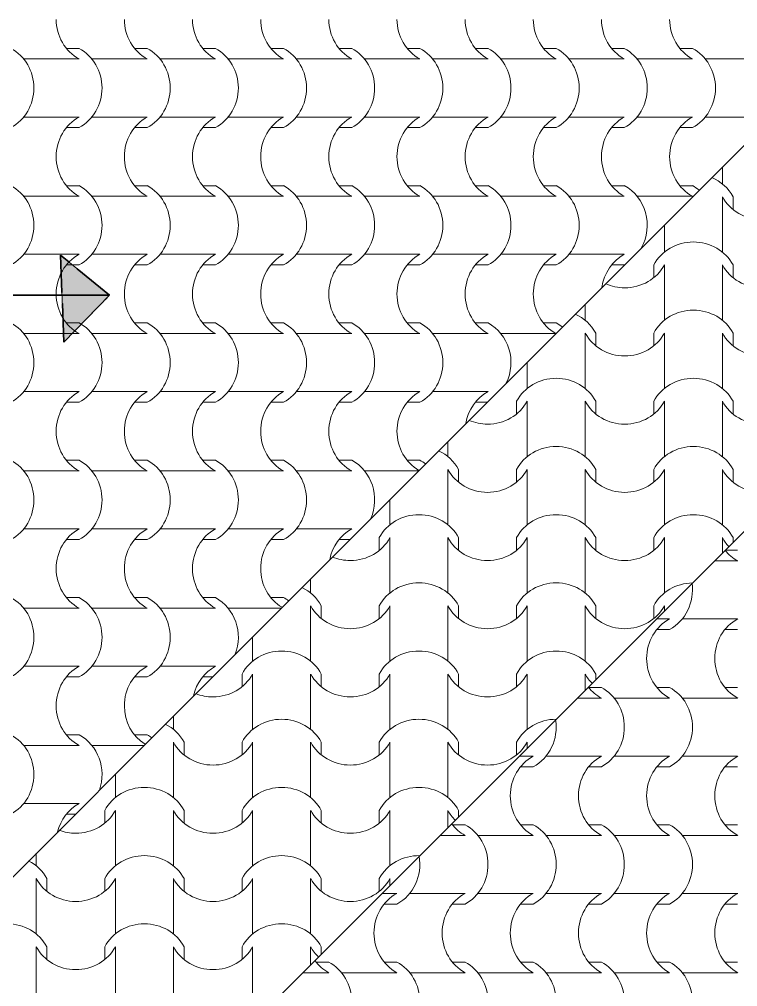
# Model space of a CAD drawing. Header units: millimetres. Extents: x -440 to 2671, y 0 to 297.
# Drawn here: x -151.83 to -122.05, y 174.66 to 214.74 of the extents above; entities that cross this region are included whole.
import ezdxf

# ---------------------------------------------------------------- set-up
doc = ezdxf.new("R2010")
doc.units = ezdxf.units.MM
doc.header["$MEASUREMENT"] = 0
doc.set_wipeout_variables(frame=1)
doc.linetypes.add('- Скирити линии', pattern=[2.45, 2, -0.45])
doc.linetypes.add('Wipeout_Contour', pattern=[1000, 0, -1000])
doc.layers.add('1', color=7, linetype='Continuous', lineweight=13, true_color=0x2b2b2b)
doc.layers.add('65', color=7, linetype='Continuous', lineweight=20, true_color=0x4e4e4e)
doc.layers.add('102', color=254, linetype='Continuous', lineweight=15)
doc.layers.add('41', color=7, linetype='Continuous', lineweight=35)

# ---------------------------------------------------------------- blocks, each defined once
blk = doc.blocks.new('*X45')
at = {"layer": '102', "color": 254, "linetype": 'Continuous', "lineweight": 15}
for p, q in [((290.308, 213.538), (290.835, 213.538)), ((293.133, 213.538), (293.66, 213.538)), ((295.959, 213.538), (296.485, 213.538)), ((298.784, 213.538), (299.311, 213.538)), ((301.609, 213.538), (302.136, 213.538)), ((304.435, 213.538), (304.962, 213.538)), ((307.26, 213.538), (307.787, 213.538)), ((310.086, 213.538), (310.612, 213.538)), ((312.911, 213.538), (313.438, 213.538)), ((315.736, 213.538), (316.263, 213.538)), ((288.543, 213.098), (289.689, 213.098)), ((289.689, 213.098), (290.835, 213.098)), ((291.368, 213.098), (292.514, 213.098)), ((292.514, 213.098), (293.66, 213.098)), ((294.194, 213.098), (295.34, 213.098)), ((295.34, 213.098), (296.485, 213.098)), ((297.019, 213.098), (298.165, 213.098)), ((298.165, 213.098), (299.311, 213.098)), ((299.845, 213.098), (300.99, 213.098)), ((300.99, 213.098), (302.136, 213.098)), ((302.67, 213.098), (303.816, 213.098)), ((303.816, 213.098), (304.962, 213.098)), ((305.495, 213.098), (306.641, 213.098)), ((306.641, 213.098), (307.787, 213.098)), ((308.321, 213.098), (309.467, 213.098)), ((309.467, 213.098), (310.612, 213.098)), ((311.146, 213.098), (312.292, 213.098)), ((312.292, 213.098), (313.438, 213.098)), ((313.972, 213.098), (315.117, 213.098)), ((315.117, 213.098), (316.263, 213.098)), ((316.797, 213.098), (317.943, 213.098)), ((317.943, 213.098), (319.089, 213.098)), ((288.543, 210.693), (289.689, 210.693)), ((289.689, 210.693), (290.835, 210.693)), ((291.368, 210.693), (292.514, 210.693)), ((292.514, 210.693), (293.66, 210.693)), ((294.194, 210.693), (295.34, 210.693)), ((295.34, 210.693), (296.485, 210.693)), ((297.019, 210.693), (298.165, 210.693)), ((298.165, 210.693), (299.311, 210.693)), ((299.845, 210.693), (300.99, 210.693)), ((300.99, 210.693), (302.136, 210.693)), ((302.67, 210.693), (303.816, 210.693)), ((303.816, 210.693), (304.962, 210.693)), ((305.495, 210.693), (306.641, 210.693)), ((306.641, 210.693), (307.787, 210.693)), ((308.321, 210.693), (309.467, 210.693)), ((309.467, 210.693), (310.612, 210.693)), ((311.146, 210.693), (312.292, 210.693)), ((312.292, 210.693), (313.438, 210.693)), ((313.972, 210.693), (315.117, 210.693)), ((315.117, 210.693), (316.263, 210.693)), ((316.797, 210.693), (317.943, 210.693)), ((317.943, 210.693), (319.089, 210.693)), ((290.308, 210.253), (290.835, 210.253)), ((293.133, 210.253), (293.66, 210.253)), ((295.959, 210.253), (296.485, 210.253)), ((298.784, 210.253), (299.311, 210.253)), ((301.609, 210.253), (302.136, 210.253)), ((304.435, 210.253), (304.962, 210.253)), ((307.26, 210.253), (307.787, 210.253)), ((310.086, 210.253), (310.612, 210.253)), ((312.911, 210.253), (313.438, 210.253)), ((315.736, 210.253), (316.263, 210.253)), ((290.308, 207.848), (290.835, 207.848)), ((293.133, 207.848), (293.66, 207.848)), ((295.959, 207.848), (296.485, 207.848)), ((298.784, 207.848), (299.311, 207.848)), ((301.609, 207.848), (302.136, 207.848)), ((304.435, 207.848), (304.962, 207.848)), ((307.26, 207.848), (307.787, 207.848)), ((310.086, 207.848), (310.612, 207.848)), ((312.911, 207.848), (313.438, 207.848)), ((315.736, 207.848), (316.263, 207.848)), ((288.543, 207.408), (289.689, 207.408)), ((289.689, 207.408), (290.835, 207.408)), ((291.368, 207.408), (292.514, 207.408)), ((292.514, 207.408), (293.66, 207.408)), ((294.194, 207.408), (295.34, 207.408)), ((295.34, 207.408), (296.485, 207.408)), ((297.019, 207.408), (298.165, 207.408)), ((298.165, 207.408), (299.311, 207.408)), ((299.845, 207.408), (300.99, 207.408)), ((300.99, 207.408), (302.136, 207.408)), ((302.67, 207.408), (303.816, 207.408)), ((303.816, 207.408), (304.962, 207.408)), ((305.495, 207.408), (306.641, 207.408)), ((306.641, 207.408), (307.787, 207.408)), ((308.321, 207.408), (309.467, 207.408)), ((309.467, 207.408), (310.612, 207.408)), ((311.146, 207.408), (312.292, 207.408)), ((312.292, 207.408), (313.438, 207.408)), ((313.972, 207.408), (315.117, 207.408)), ((315.117, 207.408), (316.263, 207.408)), ((288.543, 205.004), (289.689, 205.004)), ((289.689, 205.004), (290.835, 205.004)), ((291.368, 205.004), (292.514, 205.004)), ((292.514, 205.004), (293.66, 205.004)), ((294.194, 205.004), (295.34, 205.004)), ((295.34, 205.004), (296.485, 205.004)), ((297.019, 205.004), (298.165, 205.004)), ((298.165, 205.004), (299.311, 205.004)), ((299.845, 205.004), (300.99, 205.004)), ((300.99, 205.004), (302.136, 205.004)), ((302.67, 205.004), (303.816, 205.004)), ((303.816, 205.004), (304.962, 205.004)), ((305.495, 205.004), (306.641, 205.004)), ((306.641, 205.004), (307.787, 205.004)), ((308.321, 205.004), (309.467, 205.004)), ((309.467, 205.004), (310.612, 205.004)), ((311.146, 205.004), (312.292, 205.004)), ((312.292, 205.004), (313.438, 205.004)), ((290.308, 204.564), (290.835, 204.564)), ((293.133, 204.564), (293.66, 204.564)), ((295.959, 204.564), (296.485, 204.564)), ((298.784, 204.564), (299.311, 204.564)), ((301.609, 204.564), (302.136, 204.564)), ((304.435, 204.564), (304.962, 204.564)), ((307.26, 204.564), (307.787, 204.564)), ((310.086, 204.564), (310.612, 204.564)), ((312.911, 204.564), (313.437, 204.564)), ((290.308, 202.159), (290.835, 202.159)), ((293.133, 202.159), (293.66, 202.159)), ((295.959, 202.159), (296.485, 202.159)), ((298.784, 202.159), (299.311, 202.159)), ((301.609, 202.159), (302.136, 202.159)), ((304.435, 202.159), (304.962, 202.159)), ((307.26, 202.159), (307.787, 202.159)), ((310.086, 202.159), (310.612, 202.159)), ((288.543, 201.719), (289.689, 201.719)), ((289.689, 201.719), (290.835, 201.719)), ((291.368, 201.719), (292.514, 201.719)), ((292.514, 201.719), (293.66, 201.719)), ((294.194, 201.719), (295.34, 201.719)), ((295.34, 201.719), (296.485, 201.719)), ((297.019, 201.719), (298.165, 201.719)), ((298.165, 201.719), (299.311, 201.719)), ((299.845, 201.719), (300.99, 201.719)), ((300.99, 201.719), (302.136, 201.719)), ((302.67, 201.719), (303.816, 201.719)), ((303.816, 201.719), (304.962, 201.719)), ((305.495, 201.719), (306.641, 201.719)), ((306.641, 201.719), (307.787, 201.719)), ((308.321, 201.719), (309.467, 201.719)), ((309.467, 201.719), (310.592, 201.719)), ((288.543, 199.314), (289.689, 199.314)), ((289.689, 199.314), (290.835, 199.314)), ((291.368, 199.314), (292.514, 199.314)), ((292.514, 199.314), (293.66, 199.314)), ((294.194, 199.314), (295.34, 199.314)), ((295.34, 199.314), (296.485, 199.314)), ((297.019, 199.314), (298.165, 199.314)), ((298.165, 199.314), (299.311, 199.314)), ((299.845, 199.314), (300.99, 199.314)), ((300.99, 199.314), (302.136, 199.314)), ((302.67, 199.314), (303.816, 199.314)), ((303.816, 199.314), (304.962, 199.314)), ((305.495, 199.314), (306.641, 199.314)), ((306.641, 199.314), (307.787, 199.314)), ((290.308, 198.874), (290.835, 198.874)), ((293.133, 198.874), (293.66, 198.874)), ((295.959, 198.874), (296.485, 198.874)), ((298.784, 198.874), (299.311, 198.874)), ((301.609, 198.874), (302.136, 198.874)), ((304.435, 198.874), (304.962, 198.874)), ((307.26, 198.874), (307.747, 198.874)), ((290.308, 196.469), (290.835, 196.469)), ((293.133, 196.469), (293.66, 196.469)), ((295.959, 196.469), (296.485, 196.469)), ((298.784, 196.469), (299.311, 196.469)), ((301.609, 196.469), (302.136, 196.469)), ((304.435, 196.469), (304.962, 196.469)), ((288.543, 196.029), (289.689, 196.029)), ((289.689, 196.029), (290.835, 196.029)), ((291.368, 196.029), (292.514, 196.029)), ((292.514, 196.029), (293.66, 196.029)), ((294.194, 196.029), (295.34, 196.029)), ((295.34, 196.029), (296.485, 196.029)), ((297.019, 196.029), (298.165, 196.029)), ((298.165, 196.029), (299.311, 196.029)), ((299.845, 196.029), (300.99, 196.029)), ((300.99, 196.029), (302.136, 196.029)), ((302.67, 196.029), (303.816, 196.029)), ((303.816, 196.029), (304.903, 196.029)), ((288.543, 193.624), (289.689, 193.624)), ((289.689, 193.624), (290.835, 193.624)), ((291.368, 193.624), (292.514, 193.624)), ((292.514, 193.624), (293.66, 193.624)), ((294.194, 193.624), (295.34, 193.624)), ((295.34, 193.624), (296.485, 193.624)), ((297.019, 193.624), (298.165, 193.624)), ((298.165, 193.624), (299.311, 193.624)), ((299.845, 193.624), (300.99, 193.624)), ((300.99, 193.624), (302.136, 193.624)), ((290.308, 193.184), (290.835, 193.184)), ((293.133, 193.184), (293.66, 193.184)), ((295.959, 193.184), (296.485, 193.184)), ((298.784, 193.184), (299.311, 193.184)), ((301.609, 193.184), (302.058, 193.184)), ((290.308, 190.78), (290.835, 190.78)), ((293.133, 190.78), (293.66, 190.78)), ((295.959, 190.78), (296.485, 190.78)), ((298.784, 190.78), (299.311, 190.78)), ((288.543, 190.34), (289.689, 190.34)), ((289.689, 190.34), (290.835, 190.34)), ((291.368, 190.34), (292.514, 190.34)), ((292.514, 190.34), (293.66, 190.34)), ((294.194, 190.34), (295.34, 190.34)), ((295.34, 190.34), (296.485, 190.34)), ((297.019, 190.34), (298.165, 190.34)), ((298.165, 190.34), (299.213, 190.34)), ((288.543, 187.935), (289.689, 187.935)), ((289.689, 187.935), (290.835, 187.935)), ((291.368, 187.935), (292.514, 187.935)), ((292.514, 187.935), (293.66, 187.935)), ((294.194, 187.935), (295.34, 187.935)), ((295.34, 187.935), (296.485, 187.935)), ((290.308, 187.495), (290.835, 187.495)), ((293.133, 187.495), (293.66, 187.495)), ((295.959, 187.495), (296.368, 187.495)), ((290.308, 185.09), (290.835, 185.09)), ((293.133, 185.09), (293.66, 185.09)), ((288.543, 184.65), (289.689, 184.65)), ((289.689, 184.65), (290.835, 184.65)), ((291.368, 184.65), (292.514, 184.65)), ((292.514, 184.65), (293.523, 184.65)), ((288.543, 182.245), (289.689, 182.245)), ((289.689, 182.245), (290.835, 182.245)), ((290.308, 181.805), (290.679, 181.805))]:
    blk.add_line(p, q, dxfattribs=at)
for centre, major_axis, start_param, end_param in [((291.623, 214.746), (0, 1.849), 1.573772, 2.670554), ((294.449, 214.746), (0, 1.849), 1.573772, 2.670554), ((297.274, 214.746), (0, 1.849), 1.573772, 2.670554), ((300.1, 214.746), (0, 1.849), 1.573772, 2.670554), ((302.925, 214.746), (0, 1.849), 1.573772, 2.670554), ((305.75, 214.746), (0, 1.849), 1.573772, 2.670554), ((308.576, 214.746), (0, 1.849), 1.573772, 2.670554), ((311.401, 214.746), (0, 1.849), 1.573772, 2.670554), ((314.226, 214.746), (0, 1.849), 1.573772, 2.670554), ((317.052, 214.746), (0, 1.849), 1.573772, 2.670554), ((287.233, 211.896), (0, 1.839), 3.607672, 5.817106), ((290.058, 211.896), (0, 1.839), 3.607672, 5.817106), ((292.884, 211.896), (0, 1.839), 3.607672, 5.817106), ((295.709, 211.896), (0, 1.839), 3.607672, 5.817106), ((298.534, 211.896), (0, 1.839), 3.607672, 5.817106), ((301.36, 211.896), (0, 1.839), 3.607672, 5.817106), ((304.185, 211.896), (0, 1.839), 3.607672, 5.817106), ((307.011, 211.896), (0, 1.839), 3.607672, 5.817106), ((309.836, 211.896), (0, 1.839), 3.607672, 5.817106), ((312.661, 211.896), (0, 1.839), 3.607672, 5.817106), ((315.487, 211.896), (0, 1.839), 3.607672, 5.817106), ((291.623, 209.045), (0, 1.849), 0.471039, 1.56782), ((294.449, 209.045), (0, 1.849), 0.471039, 1.56782), ((297.274, 209.045), (0, 1.849), 0.471039, 1.56782), ((300.1, 209.045), (0, 1.849), 0.471039, 1.56782), ((302.925, 209.045), (0, 1.849), 0.471039, 1.56782), ((305.75, 209.045), (0, 1.849), 0.471039, 1.56782), ((308.576, 209.045), (0, 1.849), 0.471039, 1.56782), ((311.401, 209.045), (0, 1.849), 0.471039, 1.56782), ((314.226, 209.045), (0, 1.849), 0.471039, 1.56782), ((317.052, 209.045), (0, 1.849), 0.471039, 1.56782), ((291.623, 209.056), (0, 1.849), 1.573772, 2.670554), ((294.449, 209.056), (0, 1.849), 1.573772, 2.670554), ((297.274, 209.056), (0, 1.849), 1.573772, 2.670554), ((300.1, 209.056), (0, 1.849), 1.573772, 2.670554), ((302.925, 209.056), (0, 1.849), 1.573772, 2.670554), ((305.75, 209.056), (0, 1.849), 1.573772, 2.670554), ((308.576, 209.056), (0, 1.849), 1.573772, 2.670554), ((311.401, 209.056), (0, 1.849), 1.573772, 2.670554), ((314.226, 209.056), (0, 1.849), 1.573772, 2.670554), ((317.052, 209.056), (0, 1.849), 1.573772, 2.670554), ((287.233, 206.206), (0, 1.839), 3.607672, 5.817106), ((290.058, 206.206), (0, 1.839), 3.607672, 5.817106), ((292.884, 206.206), (0, 1.839), 3.607672, 5.817106), ((295.709, 206.206), (0, 1.839), 3.607672, 5.817106), ((298.534, 206.206), (0, 1.839), 3.607672, 5.817106), ((301.36, 206.206), (0, 1.839), 3.607672, 5.817106), ((304.185, 206.206), (0, 1.839), 3.607672, 5.817106), ((307.011, 206.206), (0, 1.839), 3.607672, 5.817106), ((309.836, 206.206), (0, 1.839), 3.607672, 5.817106), ((312.661, 206.206), (0, 1.839), 4.185178, 5.817106), ((315.487, 206.206), (0, 1.839), 5.628853, 5.817106), ((291.623, 203.356), (0, 1.849), 0.471039, 1.56782), ((294.449, 203.356), (0, 1.849), 0.471039, 1.56782), ((297.274, 203.356), (0, 1.849), 0.471039, 1.56782), ((300.1, 203.356), (0, 1.849), 0.471039, 1.56782), ((302.925, 203.356), (0, 1.849), 0.471039, 1.56782), ((305.75, 203.356), (0, 1.849), 0.471039, 1.56782), ((308.576, 203.356), (0, 1.849), 0.471039, 1.56782), ((311.401, 203.356), (0, 1.849), 0.471039, 1.56782), ((314.226, 203.356), (0, 1.849), 0.471039, 1.419155), ((291.623, 203.367), (0, 1.849), 1.573772, 2.670554), ((294.449, 203.367), (0, 1.849), 1.573772, 2.670554), ((297.274, 203.367), (0, 1.849), 1.573772, 2.670554), ((300.1, 203.367), (0, 1.849), 1.573772, 2.670554), ((302.925, 203.367), (0, 1.849), 1.573772, 2.670554), ((305.75, 203.367), (0, 1.849), 1.573772, 2.670554), ((308.576, 203.367), (0, 1.849), 1.573772, 2.670554), ((311.401, 203.367), (0, 1.849), 1.573772, 2.66213), ((287.233, 200.516), (0, 1.839), 3.607672, 5.817106), ((290.058, 200.516), (0, 1.839), 3.607672, 5.817106), ((292.884, 200.516), (0, 1.839), 3.607672, 5.817106), ((295.709, 200.516), (0, 1.839), 3.607672, 5.817106), ((298.534, 200.516), (0, 1.839), 3.607672, 5.817106), ((301.36, 200.516), (0, 1.839), 3.607672, 5.817106), ((304.185, 200.516), (0, 1.839), 3.607672, 5.817106), ((307.011, 200.516), (0, 1.839), 4.234965, 5.817106), ((309.836, 200.516), (0, 1.839), 5.644462, 5.817106), ((291.623, 197.666), (0, 1.849), 0.471039, 1.56782), ((294.449, 197.666), (0, 1.849), 0.471039, 1.56782), ((297.274, 197.666), (0, 1.849), 0.471039, 1.56782), ((300.1, 197.666), (0, 1.849), 0.471039, 1.56782), ((302.925, 197.666), (0, 1.849), 0.471039, 1.56782), ((305.75, 197.666), (0, 1.849), 0.471039, 1.56782), ((308.576, 197.666), (0, 1.849), 0.471039, 1.393957), ((291.623, 197.677), (0, 1.849), 1.573772, 2.670554), ((294.449, 197.677), (0, 1.849), 1.573772, 2.670554), ((297.274, 197.677), (0, 1.849), 1.573772, 2.670554), ((300.1, 197.677), (0, 1.849), 1.573772, 2.670554), ((302.925, 197.677), (0, 1.849), 1.573772, 2.670554), ((305.75, 197.677), (0, 1.849), 1.573772, 2.645969), ((287.233, 194.827), (0, 1.839), 3.607672, 5.817106), ((290.058, 194.827), (0, 1.839), 3.607672, 5.817106), ((292.884, 194.827), (0, 1.839), 3.607672, 5.817106), ((295.709, 194.827), (0, 1.839), 3.607672, 5.817106), ((298.534, 194.827), (0, 1.839), 3.607672, 5.817106), ((301.36, 194.827), (0, 1.839), 4.27854, 5.817106), ((304.185, 194.827), (0, 1.839), 5.660114, 5.817106), ((291.623, 191.977), (0, 1.849), 0.471039, 1.56782), ((294.449, 191.977), (0, 1.849), 0.471039, 1.56782), ((297.274, 191.977), (0, 1.849), 0.471039, 1.56782), ((300.1, 191.977), (0, 1.849), 0.471039, 1.56782), ((302.925, 191.977), (0, 1.849), 0.471039, 1.367875), ((291.623, 191.988), (0, 1.849), 1.573772, 2.670554), ((294.449, 191.988), (0, 1.849), 1.573772, 2.670554), ((297.274, 191.988), (0, 1.849), 1.573772, 2.670554), ((300.1, 191.988), (0, 1.849), 1.573772, 2.629895), ((287.233, 189.137), (0, 1.839), 3.607672, 5.817106), ((290.058, 189.137), (0, 1.839), 3.607672, 5.817106), ((292.884, 189.137), (0, 1.839), 3.607672, 5.817106), ((295.709, 189.137), (0, 1.839), 4.317835, 5.817106), ((298.534, 189.137), (0, 1.839), 5.675815, 5.817106), ((291.623, 186.287), (0, 1.849), 0.471039, 1.56782), ((294.449, 186.287), (0, 1.849), 0.471039, 1.56782), ((297.274, 186.287), (0, 1.849), 0.471039, 1.340789), ((291.623, 186.298), (0, 1.849), 1.573772, 2.670554), ((294.449, 186.298), (0, 1.849), 1.573772, 2.613902), ((287.233, 183.448), (0, 1.839), 3.607672, 5.817106), ((290.058, 183.448), (0, 1.839), 4.353955, 5.817106), ((292.884, 183.448), (0, 1.839), 5.691568, 5.817106), ((291.623, 180.597), (0, 1.849), 0.471039, 1.312551)]:
    blk.add_ellipse(centre, major_axis=major_axis, ratio=0.939693, start_param=start_param, end_param=end_param, dxfattribs=at)
blk = doc.blocks.new('*X47')
at = {"layer": '102', "color": 254, "linetype": 'Continuous', "lineweight": 15}
for p, q in [((317.617, 192.743), (318.136, 192.743)), ((317.177, 192.303), (318.136, 192.303)), ((314.772, 189.899), (315.311, 189.899)), ((315.845, 189.899), (316.99, 189.899)), ((316.99, 189.899), (318.136, 189.899)), ((314.784, 189.459), (315.311, 189.459)), ((317.609, 189.459), (318.136, 189.459)), ((311.959, 187.054), (312.485, 187.054)), ((314.784, 187.054), (315.311, 187.054)), ((317.609, 187.054), (318.136, 187.054)), ((311.487, 186.614), (312.485, 186.614)), ((313.019, 186.614), (314.165, 186.614)), ((314.165, 186.614), (315.311, 186.614)), ((315.845, 186.614), (316.99, 186.614)), ((316.99, 186.614), (318.136, 186.614)), ((309.083, 184.209), (309.66, 184.209)), ((310.194, 184.209), (311.34, 184.209)), ((311.34, 184.209), (312.485, 184.209)), ((313.019, 184.209), (314.165, 184.209)), ((314.165, 184.209), (315.311, 184.209)), ((315.845, 184.209), (316.99, 184.209)), ((316.99, 184.209), (318.136, 184.209)), ((309.133, 183.769), (309.66, 183.769)), ((311.959, 183.769), (312.485, 183.769)), ((314.784, 183.769), (315.311, 183.769)), ((317.609, 183.769), (318.136, 183.769)), ((306.308, 181.364), (306.835, 181.364)), ((309.133, 181.364), (309.66, 181.364)), ((311.959, 181.364), (312.485, 181.364)), ((314.784, 181.364), (315.311, 181.364)), ((317.609, 181.364), (318.136, 181.364)), ((305.798, 180.924), (306.835, 180.924)), ((307.368, 180.924), (308.514, 180.924)), ((308.514, 180.924), (309.66, 180.924)), ((310.194, 180.924), (311.34, 180.924)), ((311.34, 180.924), (312.485, 180.924)), ((313.019, 180.924), (314.165, 180.924)), ((314.165, 180.924), (315.311, 180.924)), ((315.845, 180.924), (316.99, 180.924)), ((316.99, 180.924), (318.136, 180.924)), ((303.393, 178.519), (304.009, 178.519)), ((304.543, 178.519), (305.689, 178.519)), ((305.689, 178.519), (306.835, 178.519)), ((307.368, 178.519), (308.514, 178.519)), ((308.514, 178.519), (309.66, 178.519)), ((310.194, 178.519), (311.34, 178.519)), ((311.34, 178.519), (312.485, 178.519)), ((313.019, 178.519), (314.165, 178.519)), ((314.165, 178.519), (315.311, 178.519)), ((315.845, 178.519), (316.99, 178.519)), ((316.99, 178.519), (318.136, 178.519)), ((303.483, 178.079), (304.009, 178.079)), ((306.308, 178.079), (306.835, 178.079)), ((309.133, 178.079), (309.66, 178.079)), ((311.959, 178.079), (312.485, 178.079)), ((314.784, 178.079), (315.311, 178.079)), ((317.609, 178.079), (318.136, 178.079)), ((300.657, 175.675), (301.184, 175.675)), ((303.483, 175.675), (304.009, 175.675)), ((306.308, 175.675), (306.835, 175.675)), ((309.133, 175.675), (309.66, 175.675)), ((311.959, 175.675), (312.485, 175.675)), ((314.784, 175.675), (315.311, 175.675)), ((317.609, 175.675), (318.136, 175.675)), ((300.108, 175.235), (301.184, 175.235)), ((301.718, 175.235), (302.863, 175.235)), ((302.863, 175.235), (304.009, 175.235)), ((304.543, 175.235), (305.689, 175.235)), ((305.689, 175.235), (306.835, 175.235)), ((307.368, 175.235), (308.514, 175.235)), ((308.514, 175.235), (309.66, 175.235)), ((310.194, 175.235), (311.34, 175.235)), ((311.34, 175.235), (312.485, 175.235)), ((313.019, 175.235), (314.165, 175.235)), ((314.165, 175.235), (315.311, 175.235)), ((315.845, 175.235), (316.99, 175.235)), ((316.99, 175.235), (318.136, 175.235))]:
    blk.add_line(p, q, dxfattribs=at)
for centre, major_axis, start_param, end_param in [((318.925, 193.951), (0, 1.849), 2.285669, 2.670554), ((314.534, 191.101), (0, 1.839), 3.607672, 4.859239), ((316.1, 188.251), (0, 1.849), 0.471039, 1.56782), ((318.925, 188.251), (0, 1.849), 0.471039, 1.56782), ((316.1, 188.262), (0, 1.849), 1.573772, 2.670554), ((318.925, 188.262), (0, 1.849), 1.573772, 2.670554), ((313.274, 188.262), (0, 1.849), 2.270359, 2.670554), ((311.709, 185.411), (0, 1.839), 3.607672, 5.817106), ((314.534, 185.411), (0, 1.839), 3.607672, 5.817106), ((308.884, 185.411), (0, 1.839), 3.607672, 4.877855), ((310.449, 182.561), (0, 1.849), 0.471039, 1.56782), ((313.274, 182.561), (0, 1.849), 0.471039, 1.56782), ((316.1, 182.561), (0, 1.849), 0.471039, 1.56782), ((318.925, 182.561), (0, 1.849), 0.471039, 1.56782), ((310.449, 182.572), (0, 1.849), 1.573772, 2.670554), ((313.274, 182.572), (0, 1.849), 1.573772, 2.670554), ((316.1, 182.572), (0, 1.849), 1.573772, 2.670554), ((318.925, 182.572), (0, 1.849), 1.573772, 2.670554), ((307.623, 182.572), (0, 1.849), 2.255035, 2.670554), ((306.058, 179.722), (0, 1.839), 3.607672, 5.817106), ((308.884, 179.722), (0, 1.839), 3.607672, 5.817106), ((311.709, 179.722), (0, 1.839), 3.607672, 5.817106), ((314.534, 179.722), (0, 1.839), 3.607672, 5.817106), ((303.233, 179.722), (0, 1.839), 3.607672, 4.896242), ((304.798, 176.872), (0, 1.849), 0.471039, 1.56782), ((307.623, 176.872), (0, 1.849), 0.471039, 1.56782), ((310.449, 176.872), (0, 1.849), 0.471039, 1.56782), ((313.274, 176.872), (0, 1.849), 0.471039, 1.56782), ((316.1, 176.872), (0, 1.849), 0.471039, 1.56782), ((318.925, 176.872), (0, 1.849), 0.471039, 1.56782), ((304.798, 176.883), (0, 1.849), 1.573772, 2.670554), ((307.623, 176.883), (0, 1.849), 1.573772, 2.670554), ((310.449, 176.883), (0, 1.849), 1.573772, 2.670554), ((313.274, 176.883), (0, 1.849), 1.573772, 2.670554), ((316.1, 176.883), (0, 1.849), 1.573772, 2.670554), ((318.925, 176.883), (0, 1.849), 1.573772, 2.670554), ((301.973, 176.883), (0, 1.849), 2.239695, 2.670554), ((300.408, 174.032), (0, 1.839), 3.607672, 5.817106), ((303.233, 174.032), (0, 1.839), 3.607672, 5.817106), ((306.058, 174.032), (0, 1.839), 3.607672, 5.817106), ((308.884, 174.032), (0, 1.839), 3.607672, 5.817106), ((311.709, 174.032), (0, 1.839), 3.607672, 5.817106), ((314.534, 174.032), (0, 1.839), 3.607672, 5.817106)]:
    blk.add_ellipse(centre, major_axis=major_axis, ratio=0.939693, start_param=start_param, end_param=end_param, dxfattribs=at)
blk = doc.blocks.new('*X49')
at = {"layer": '102', "color": 254, "linetype": 'Continuous', "lineweight": 15}
for p, q in [((317.504, 207.923), (317.504, 208.63)), ((317.504, 206.244), (317.504, 207.39)), ((317.944, 206.863), (317.944, 207.39)), ((315.099, 205.098), (315.099, 206.225)), ((317.504, 205.098), (317.504, 206.244)), ((314.659, 204.038), (314.659, 204.564)), ((315.099, 203.419), (315.099, 204.564)), ((317.504, 203.419), (317.504, 204.564)), ((317.944, 204.038), (317.944, 204.564)), ((315.099, 202.273), (315.099, 203.419)), ((317.504, 202.273), (317.504, 203.419)), ((311.814, 202.273), (311.814, 202.94)), ((311.814, 200.593), (311.814, 201.739)), ((312.254, 201.212), (312.254, 201.739)), ((314.659, 201.212), (314.659, 201.739)), ((315.099, 200.593), (315.099, 201.739)), ((317.504, 200.593), (317.504, 201.739)), ((317.944, 201.212), (317.944, 201.739)), ((309.409, 199.447), (309.409, 200.536)), ((311.814, 199.447), (311.814, 200.593)), ((315.099, 199.447), (315.099, 200.593)), ((317.504, 199.447), (317.504, 200.593)), ((308.969, 198.387), (308.969, 198.914)), ((309.409, 197.768), (309.409, 198.914)), ((311.814, 197.768), (311.814, 198.914)), ((312.254, 198.387), (312.254, 198.914)), ((314.659, 198.387), (314.659, 198.914)), ((315.099, 197.768), (315.099, 198.914)), ((317.504, 197.768), (317.504, 198.914)), ((317.944, 198.387), (317.944, 198.914)), ((309.409, 196.622), (309.409, 197.768)), ((311.814, 196.622), (311.814, 197.768)), ((315.099, 196.622), (315.099, 197.768)), ((317.504, 196.622), (317.504, 197.768)), ((306.124, 196.622), (306.124, 197.251)), ((306.124, 194.942), (306.124, 196.088)), ((306.564, 195.561), (306.564, 196.088)), ((308.969, 195.561), (308.969, 196.088)), ((309.409, 194.942), (309.409, 196.088)), ((311.814, 194.942), (311.814, 196.088)), ((312.254, 195.561), (312.254, 196.088)), ((314.659, 195.561), (314.659, 196.088)), ((315.099, 194.942), (315.099, 196.088)), ((317.504, 194.942), (317.504, 196.088)), ((317.944, 195.561), (317.944, 196.088)), ((303.72, 193.796), (303.72, 194.846)), ((306.124, 193.796), (306.124, 194.942)), ((309.409, 193.796), (309.409, 194.942)), ((311.814, 193.796), (311.814, 194.942)), ((315.099, 193.796), (315.099, 194.942)), ((317.504, 193.796), (317.504, 194.942)), ((303.28, 192.736), (303.28, 193.263)), ((303.72, 192.117), (303.72, 193.263)), ((306.124, 192.117), (306.124, 193.263)), ((306.564, 192.736), (306.564, 193.263)), ((308.969, 192.736), (308.969, 193.263)), ((309.409, 192.117), (309.409, 193.263)), ((311.814, 192.117), (311.814, 193.263)), ((312.254, 192.736), (312.254, 193.263)), ((314.659, 192.736), (314.659, 193.263)), ((315.099, 192.117), (315.099, 193.263)), ((317.504, 192.63), (317.504, 193.263)), ((317.944, 193.07), (317.944, 193.263)), ((303.72, 190.971), (303.72, 192.117)), ((306.124, 190.971), (306.124, 192.117)), ((309.409, 190.971), (309.409, 192.117)), ((311.814, 190.971), (311.814, 192.117)), ((315.099, 190.971), (315.099, 192.117)), ((300.435, 190.971), (300.435, 191.561)), ((300.435, 189.292), (300.435, 190.437)), ((300.875, 189.911), (300.875, 190.437)), ((303.28, 189.911), (303.28, 190.437)), ((303.72, 189.292), (303.72, 190.437)), ((306.124, 189.292), (306.124, 190.437)), ((306.564, 189.911), (306.564, 190.437)), ((308.969, 189.911), (308.969, 190.437)), ((309.409, 189.292), (309.409, 190.437)), ((311.814, 189.292), (311.814, 190.437)), ((312.254, 189.911), (312.254, 190.437)), ((314.659, 189.911), (314.659, 190.437)), ((315.099, 190.225), (315.099, 190.437)), ((300.435, 188.146), (300.435, 189.292)), ((303.72, 188.146), (303.72, 189.292)), ((306.124, 188.146), (306.124, 189.292)), ((309.409, 188.146), (309.409, 189.292)), ((311.814, 188.146), (311.814, 189.292)), ((298.03, 188.146), (298.03, 189.157)), ((297.59, 187.085), (297.59, 187.612)), ((298.03, 186.466), (298.03, 187.612)), ((300.435, 186.466), (300.435, 187.612)), ((300.875, 187.085), (300.875, 187.612)), ((303.28, 187.085), (303.28, 187.612)), ((303.72, 186.466), (303.72, 187.612)), ((306.124, 186.466), (306.124, 187.612)), ((306.564, 187.085), (306.564, 187.612)), ((308.969, 187.085), (308.969, 187.612)), ((309.409, 186.466), (309.409, 187.612)), ((311.814, 186.94), (311.814, 187.612)), ((312.254, 187.381), (312.254, 187.612)), ((298.03, 185.32), (298.03, 186.466)), ((300.435, 185.32), (300.435, 186.466)), ((303.72, 185.32), (303.72, 186.466)), ((306.124, 185.32), (306.124, 186.466)), ((309.409, 185.32), (309.409, 186.466)), ((294.745, 185.32), (294.745, 185.872)), ((294.745, 183.641), (294.745, 184.787)), ((295.185, 184.26), (295.185, 184.787)), ((297.59, 184.26), (297.59, 184.787)), ((298.03, 183.641), (298.03, 184.787)), ((300.435, 183.641), (300.435, 184.787)), ((300.875, 184.26), (300.875, 184.787)), ((303.28, 184.26), (303.28, 184.787)), ((303.72, 183.641), (303.72, 184.787)), ((306.124, 183.641), (306.124, 184.787)), ((306.564, 184.26), (306.564, 184.787)), ((308.969, 184.26), (308.969, 184.787)), ((309.409, 184.536), (309.409, 184.787)), ((294.745, 182.495), (294.745, 183.641)), ((298.03, 182.495), (298.03, 183.641)), ((300.435, 182.495), (300.435, 183.641)), ((303.72, 182.495), (303.72, 183.641)), ((306.124, 182.495), (306.124, 183.641)), ((292.34, 182.495), (292.34, 183.467)), ((291.9, 181.434), (291.9, 181.961)), ((292.34, 180.815), (292.34, 181.961)), ((294.745, 180.815), (294.745, 181.961)), ((295.185, 181.434), (295.185, 181.961)), ((297.59, 181.434), (297.59, 181.961)), ((298.03, 180.815), (298.03, 181.961)), ((300.435, 180.815), (300.435, 181.961)), ((300.875, 181.434), (300.875, 181.961)), ((303.28, 181.434), (303.28, 181.961)), ((303.72, 180.815), (303.72, 181.961)), ((306.124, 181.251), (306.124, 181.961)), ((306.564, 181.691), (306.564, 181.961)), ((292.34, 179.67), (292.34, 180.815)), ((294.745, 179.67), (294.745, 180.815)), ((298.03, 179.67), (298.03, 180.815)), ((300.435, 179.67), (300.435, 180.815)), ((303.72, 179.67), (303.72, 180.815)), ((289.056, 179.67), (289.056, 180.182)), ((289.056, 177.99), (289.056, 179.136)), ((289.496, 178.609), (289.496, 179.136)), ((291.9, 178.609), (291.9, 179.136)), ((292.34, 177.99), (292.34, 179.136)), ((294.745, 177.99), (294.745, 179.136)), ((295.185, 178.609), (295.185, 179.136)), ((297.59, 178.609), (297.59, 179.136)), ((298.03, 177.99), (298.03, 179.136)), ((300.435, 177.99), (300.435, 179.136)), ((300.875, 178.609), (300.875, 179.136)), ((303.28, 178.609), (303.28, 179.136)), ((303.72, 178.846), (303.72, 179.136)), ((289.056, 176.844), (289.056, 177.99)), ((292.34, 176.844), (292.34, 177.99)), ((294.745, 176.844), (294.745, 177.99)), ((298.03, 176.844), (298.03, 177.99)), ((300.435, 176.844), (300.435, 177.99)), ((289.056, 175.165), (289.056, 176.31)), ((289.496, 175.784), (289.496, 176.31)), ((291.9, 175.784), (291.9, 176.31)), ((292.34, 175.165), (292.34, 176.31)), ((294.745, 175.165), (294.745, 176.31)), ((295.185, 175.784), (295.185, 176.31)), ((297.59, 175.784), (297.59, 176.31)), ((298.03, 175.165), (298.03, 176.31)), ((300.435, 175.561), (300.435, 176.31)), ((300.875, 176.001), (300.875, 176.31)), ((289.056, 174.019), (289.056, 175.165)), ((292.34, 174.019), (292.34, 175.165)), ((294.745, 174.019), (294.745, 175.165)), ((298.03, 174.019), (298.03, 175.165))]:
    blk.add_line(p, q, dxfattribs=at)
for centre, major_axis, start_param, end_param in [((316.301, 206.613), (-1.839, 0), 3.607672, 4.286732), ((319.151, 208.178), (-1.849, 0), 0.471039, 1.56782), ((316.301, 203.788), (-1.839, 0), 3.607672, 5.817106), ((313.451, 205.353), (-1.849, 0), 1.573772, 2.670554), ((319.151, 205.353), (-1.849, 0), 0.471039, 1.56782), ((313.462, 205.353), (-1.849, 0), 1.12253, 1.56782), ((310.612, 200.963), (-1.839, 0), 3.607672, 4.27052), ((316.301, 200.963), (-1.839, 0), 3.607672, 5.817106), ((313.462, 202.528), (-1.849, 0), 0.471039, 1.56782), ((313.451, 202.528), (-1.849, 0), 1.573772, 2.670554), ((319.151, 202.528), (-1.849, 0), 0.471039, 1.56782), ((310.612, 198.137), (-1.839, 0), 3.607672, 5.817106), ((316.301, 198.137), (-1.839, 0), 3.607672, 5.817106), ((307.761, 199.702), (-1.849, 0), 1.573772, 2.670554), ((313.462, 199.702), (-1.849, 0), 0.471039, 1.56782), ((313.451, 199.702), (-1.849, 0), 1.573772, 2.670554), ((319.151, 199.702), (-1.849, 0), 0.471039, 1.56782), ((307.772, 199.702), (-1.849, 0), 1.138614, 1.56782), ((304.922, 195.312), (-1.839, 0), 3.607672, 4.254392), ((310.612, 195.312), (-1.839, 0), 3.607672, 5.817106), ((316.301, 195.312), (-1.839, 0), 3.607672, 5.817106), ((307.772, 196.877), (-1.849, 0), 0.471039, 1.56782), ((307.761, 196.877), (-1.849, 0), 1.573772, 2.670554), ((313.462, 196.877), (-1.849, 0), 0.471039, 1.56782), ((313.451, 196.877), (-1.849, 0), 1.573772, 2.670554), ((319.151, 196.877), (-1.849, 0), 0.471039, 1.56782), ((304.922, 192.486), (-1.839, 0), 3.607672, 5.817106), ((310.612, 192.486), (-1.839, 0), 3.607672, 5.817106), ((316.301, 192.486), (-1.839, 0), 3.607672, 5.817106), ((302.072, 194.051), (-1.849, 0), 1.573772, 2.670554), ((307.772, 194.051), (-1.849, 0), 0.471039, 1.56782), ((307.761, 194.051), (-1.849, 0), 1.573772, 2.670554), ((313.462, 194.051), (-1.849, 0), 0.471039, 1.56782), ((313.451, 194.051), (-1.849, 0), 1.573772, 2.670554), ((319.151, 194.051), (-1.849, 0), 0.471039, 0.727083), ((302.083, 194.051), (-1.849, 0), 1.154784, 1.56782), ((299.232, 189.661), (-1.839, 0), 3.607672, 4.238343), ((304.922, 189.661), (-1.839, 0), 3.607672, 5.817106), ((310.612, 189.661), (-1.839, 0), 3.607672, 5.817106), ((316.301, 189.661), (-1.839, 0), 4.733828, 5.817106), ((302.083, 191.226), (-1.849, 0), 0.471039, 1.56782), ((302.072, 191.226), (-1.849, 0), 1.573772, 2.670554), ((307.772, 191.226), (-1.849, 0), 0.471039, 1.56782), ((307.761, 191.226), (-1.849, 0), 1.573772, 2.670554), ((313.462, 191.226), (-1.849, 0), 0.471039, 1.56782), ((313.451, 191.226), (-1.849, 0), 1.573772, 2.670554), ((299.232, 186.836), (-1.839, 0), 3.607672, 5.817106), ((304.922, 186.836), (-1.839, 0), 3.607672, 5.817106), ((310.612, 186.836), (-1.839, 0), 3.607672, 5.817106), ((296.382, 188.401), (-1.849, 0), 1.573772, 2.670554), ((302.083, 188.401), (-1.849, 0), 0.471039, 1.56782), ((302.072, 188.401), (-1.849, 0), 1.573772, 2.670554), ((307.772, 188.401), (-1.849, 0), 0.471039, 1.56782), ((307.761, 188.401), (-1.849, 0), 1.573772, 2.670554), ((313.462, 188.401), (-1.849, 0), 0.471039, 0.74243), ((296.393, 188.401), (-1.849, 0), 1.171047, 1.56782), ((299.232, 184.01), (-1.839, 0), 3.607672, 5.817106), ((304.922, 184.01), (-1.839, 0), 3.607672, 5.817106), ((310.612, 184.01), (-1.839, 0), 4.712497, 5.817106), ((293.543, 184.01), (-1.839, 0), 3.607672, 4.222368), ((296.393, 185.575), (-1.849, 0), 0.471039, 1.56782), ((296.382, 185.575), (-1.849, 0), 1.573772, 2.670554), ((302.083, 185.575), (-1.849, 0), 0.471039, 1.56782), ((302.072, 185.575), (-1.849, 0), 1.573772, 2.670554), ((307.772, 185.575), (-1.849, 0), 0.471039, 1.56782), ((307.761, 185.575), (-1.849, 0), 1.573772, 2.670554), ((293.543, 181.185), (-1.839, 0), 3.607672, 5.817106), ((299.232, 181.185), (-1.839, 0), 3.607672, 5.817106), ((304.922, 181.185), (-1.839, 0), 3.607672, 5.817106), ((290.692, 182.75), (-1.849, 0), 1.573772, 2.670554), ((296.393, 182.75), (-1.849, 0), 0.471039, 1.56782), ((296.382, 182.75), (-1.849, 0), 1.573772, 2.670554), ((302.083, 182.75), (-1.849, 0), 0.471039, 1.56782), ((302.072, 182.75), (-1.849, 0), 1.573772, 2.670554), ((307.772, 182.75), (-1.849, 0), 0.471039, 0.757761), ((290.703, 182.75), (-1.849, 0), 1.187409, 1.56782), ((293.543, 178.359), (-1.839, 0), 3.607672, 5.817106), ((299.232, 178.359), (-1.839, 0), 3.607672, 5.817106), ((304.922, 178.359), (-1.839, 0), 4.691585, 5.817106), ((287.853, 178.359), (-1.839, 0), 3.607672, 4.206462), ((290.703, 179.924), (-1.849, 0), 0.471039, 1.56782), ((290.692, 179.924), (-1.849, 0), 1.573772, 2.670554), ((296.393, 179.924), (-1.849, 0), 0.471039, 1.56782), ((296.382, 179.924), (-1.849, 0), 1.573772, 2.670554), ((302.083, 179.924), (-1.849, 0), 0.471039, 1.56782), ((302.072, 179.924), (-1.849, 0), 1.573772, 2.670554), ((287.853, 175.534), (-1.839, 0), 3.607672, 5.817106), ((293.543, 175.534), (-1.839, 0), 3.607672, 5.817106), ((299.232, 175.534), (-1.839, 0), 3.607672, 5.817106), ((290.703, 177.099), (-1.849, 0), 0.471039, 1.56782), ((290.692, 177.099), (-1.849, 0), 1.573772, 2.670554), ((296.393, 177.099), (-1.849, 0), 0.471039, 1.56782), ((296.382, 177.099), (-1.849, 0), 1.573772, 2.670554), ((302.083, 177.099), (-1.849, 0), 0.471039, 0.773078)]:
    blk.add_ellipse(centre, major_axis=major_axis, ratio=0.939693, start_param=start_param, end_param=end_param, dxfattribs=at)

msp = doc.modelspace()

# ---------------------------------------------------------------- wipeouts: each hides what was drawn before it
at = {"color": 254, "linetype": 'Wipeout_Contour', "lineweight": 0, "ltscale": 1886.276001}
msp.add_wipeout([(-96.817, 234.498), (-231.817, 234.498), (-231.817, 111.498), (-216.817, 96.498), (-96.817, 96.498), (-165.817, 165.498)], dxfattribs=at)

# ---------------------------------------------------------------- next in the draw order: linework, layer by layer
at = {"layer": '41', "color": 7, "linetype": 'Continuous', "lineweight": 35, "flags": 128}
msp.add_lwpolyline([(-96.817, 234.498), (-165.817, 165.498)], dxfattribs=at)

# ---------------------------------------------------------------- next in the draw order: block references
at = {"layer": '65', "color": 251, "linetype": 'Continuous', "lineweight": 20, "true_color": 0x4e4e4e}
msp.add_blockref('*X45', (-440.188, 0), dxfattribs=at)

# ---------------------------------------------------------------- next in the draw order: wipeouts: each hides what was drawn before it
at = {"color": 254, "linetype": 'Wipeout_Contour', "lineweight": 0, "ltscale": 1134.820648}
msp.add_wipeout([(-80.817, 234.498), (-149.817, 165.498), (-80.817, 96.498)], dxfattribs=at)

# ---------------------------------------------------------------- next in the draw order: linework, layer by layer
at = {"layer": '41', "color": 7, "linetype": 'Continuous', "lineweight": 35, "flags": 128}
msp.add_lwpolyline([(-149.817, 165.498), (-80.817, 234.498)], dxfattribs=at)

# ---------------------------------------------------------------- next in the draw order: block references
at = {"layer": '65', "color": 251, "linetype": 'Continuous', "lineweight": 20, "true_color": 0x4e4e4e}
msp.add_blockref('*X47', (-440.188, 0), dxfattribs=at)

# ---------------------------------------------------------------- next in the draw order: wipeouts: each hides what was drawn before it
at = {"color": 254, "linetype": 'Wipeout_Contour', "lineweight": 0, "ltscale": 1499.526525}
msp.add_wipeout([(-96.817, 234.498), (-165.817, 165.498), (-149.817, 165.498), (-80.817, 234.498)], dxfattribs=at)

# ---------------------------------------------------------------- next in the draw order: hatches: boundary and pattern name
at = {"layer": '1', "linetype": 'Continuous', "lineweight": 13, "true_color": 0x2b2b2b}
msp.add_hatch(color=250, dxfattribs=at).paths.add_polyline_path([(-149.983, 201.369), (-148.087, 203.307), (-150.124, 204.974)])

# ---------------------------------------------------------------- next in the draw order: linework, layer by layer
at = {"layer": '1', "color": 250, "linetype": 'Continuous', "lineweight": 13, "true_color": 0x2b2b2b, "flags": 128}
msp.add_lwpolyline([(-149.983, 201.369), (-148.087, 203.307), (-150.124, 204.974)], close=True, dxfattribs=at)
at = {"layer": '41', "color": 7, "linetype": 'Continuous', "lineweight": 35, "flags": 128}
for points in [[(-165.817, 165.498), (-96.817, 234.498)], [(-80.817, 234.498), (-149.817, 165.498)], [(-168.802, 203.307), (-148.087, 203.307)]]:
    msp.add_lwpolyline(points, dxfattribs=at)
at = {"layer": '41', "color": 7, "linetype": '- Скирити линии', "lineweight": 35, "flags": 128}
msp.add_lwpolyline([(-149.983, 201.369), (-148.087, 203.307), (-150.124, 204.974)], close=True, dxfattribs=at)

# ---------------------------------------------------------------- next in the draw order: block references
at = {"layer": '65', "color": 251, "linetype": 'Continuous', "lineweight": 20, "true_color": 0x4e4e4e}
msp.add_blockref('*X49', (-440.188, 0), dxfattribs=at)

doc.saveas('drawing.dxf')
